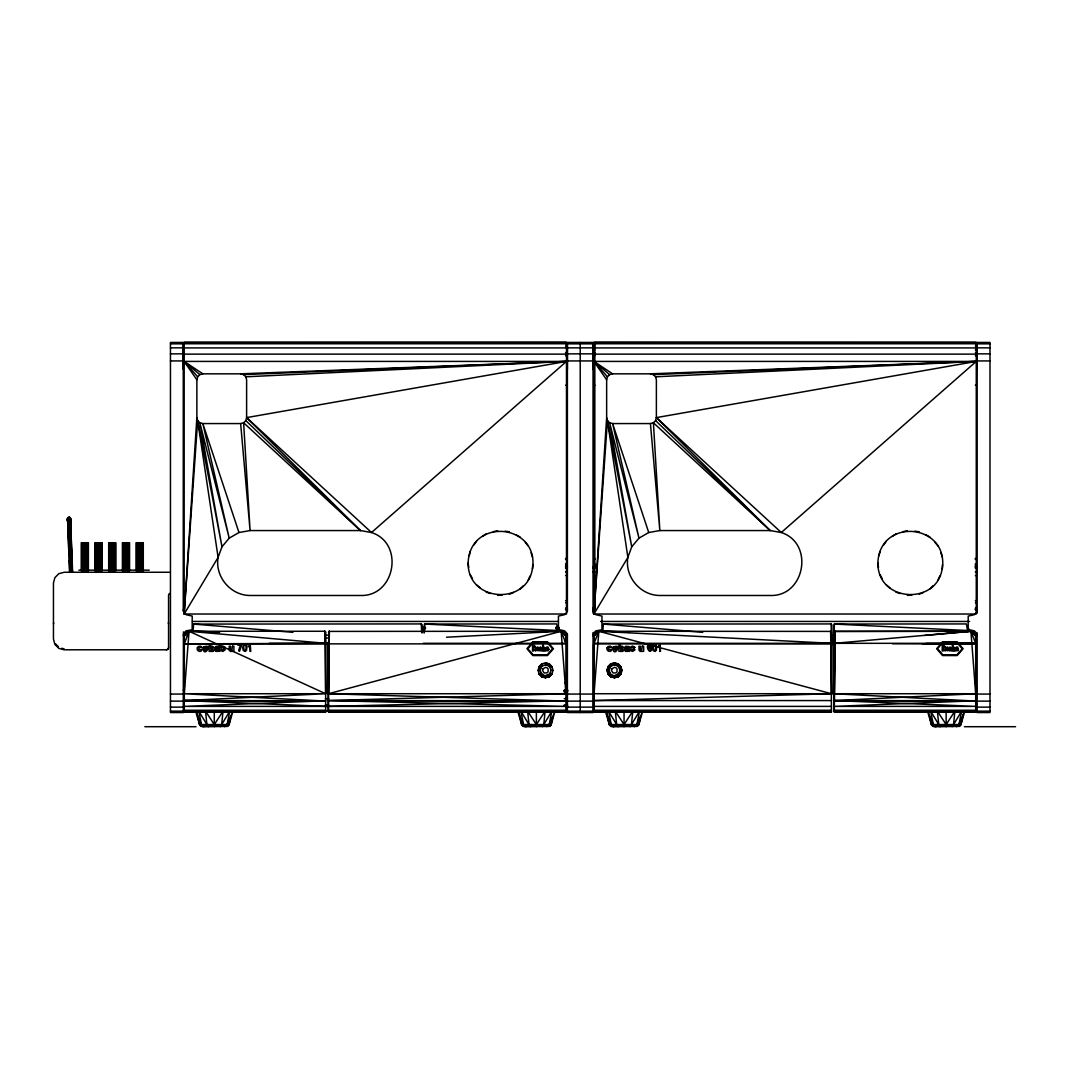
<?xml version="1.0" encoding="UTF-8"?>
<svg xmlns="http://www.w3.org/2000/svg" width="1069" height="1069" viewBox="0 0 1069 1069"><rect width="100%" height="100%" fill="white"/><g stroke="black" fill="none" stroke-linecap="round" stroke-linejoin="round"><path stroke-width="1.5" d="M446.508 637.218L561.158 631.271L565.929 636.055L563.537 631.913L565.929 636.055L565.929 712.101L328.544 712.101L328.945 631.405L561.158 631.271L565.929 693.728L327.461 693.728L327.461 644.393L328.397 644.393L327.742 693.728M834.341 632.1L835.143 631.271L834.341 643.324L970.919 631.271L975.703 636.055L973.311 631.913L975.703 636.055L975.703 712.101L834.341 712.101L834.742 631.405L970.919 631.271L975.703 693.728L834.341 700.569L975.703 700.756L834.341 706.382L975.703 706.382L834.341 700.569L834.742 631.405L970.919 631.271L973.792 632.033L976.171 636.162L976.171 643.926L892.548 643.725M831.441 700.569L594.057 700.569L594.057 636.055L596.435 631.913L594.057 636.055L594.057 712.101L831.441 712.101L831.027 631.405L598.827 631.271L596.435 632.033M565.929 693.728L328.544 700.569L565.929 701.09L328.544 693.728L329.346 631.271L328.544 632.1L329.346 631.271L328.544 643.324M834.341 693.728L835.143 631.271M192.34 631.391L193.115 630.951L193.623 624.082L421.28 623.935L422.095 624.75L422.095 633.062M602.101 631.391L602.876 630.951L603.384 624.082L831.054 623.935L831.856 624.75L831.856 643.926L594.057 643.859M424.393 631.966L424.567 624.055L556.655 623.935L557.911 631.271L561.639 631.391M833.914 643.03L834.328 624.055L966.416 623.935L967.672 631.271L971.4 631.391M834.435 640.572L834.341 644.393L833.914 643.765M532.509 568.989C539.391 523.302 469.745 516.848 468.115 563.016C467.821 604.038 531.707 605.535 532.723 564.512M942.283 568.989C949.152 523.302 879.506 516.848 877.876 563.016C877.582 604.038 941.482 605.535 942.484 564.512M184.162 614.02L196.87 417.605L196.87 379.789L197.671 376.809L199.85 374.618L202.829 373.829L240.645 373.829L566.49 361.416L371.518 532.522L360.413 530.558L250.079 530.558L238.975 532.522L229.207 538.148L221.964 546.793L218.103 557.39L184.162 614.02L566.49 614.02L566.49 342.294L184.162 342.294L184.162 614.02L197.671 420.585L196.87 417.605M593.936 614.02L606.644 417.605L606.644 379.789L607.433 376.809L609.624 374.618L612.604 373.829L650.42 373.829L976.264 361.416L781.292 532.522L770.188 530.558L659.84 530.558L648.736 532.522L638.981 538.148L631.726 546.793L627.877 557.39L593.936 614.02L976.264 614.02L976.264 342.294L593.936 342.294L593.936 614.02L607.433 420.585L606.644 417.605M184.282 693.728L189.053 631.271L324.842 631.271L325.644 632.1L325.644 712.101L184.282 712.101L184.282 636.055L186.674 631.913L189.053 631.271L325.644 643.324L324.842 631.271L325.644 632.1M594.057 693.728L598.827 631.271L831.441 643.324L830.64 631.271L831.441 632.1M220.267 726.706L221.684 724.555L223.02 711.206L214.281 724.555L205.555 711.206L206.878 724.555L208.308 726.706M542.357 726.706L543.774 724.555L545.11 711.206L536.371 724.555L527.645 711.206L528.968 724.555L530.384 726.706M630.042 726.706L631.458 724.555L632.781 711.206L624.055 724.555L615.316 711.206L616.653 724.555L618.069 726.706M952.132 726.706L953.548 724.555L954.871 711.206L946.145 724.555L937.406 711.206L938.742 724.555L940.159 726.706M224.65 726.706L227.109 724.555L229.741 711.206L221.684 724.555M546.74 726.706L549.199 724.555L551.831 711.206L543.774 724.555M634.411 726.706L636.883 724.555L639.516 711.206L631.458 724.555M956.501 726.706L958.96 724.555L961.606 711.206L953.548 724.555M230.931 715.655L229.087 724.555L227.724 726.319L202.322 726.706L199.769 725.236L195.64 711.206L201.707 725.236L203.925 726.706M552.713 717.139L551.176 724.555L549.813 726.319L524.411 726.706L521.859 725.236L517.717 711.206L523.797 725.236L526.015 726.706M640.398 717.139L638.861 724.555L637.498 726.319L612.083 726.706L609.53 725.236L605.401 711.206L611.481 725.236L613.686 726.706M963.102 714.172L960.951 724.555L959.588 726.319L934.172 726.706L931.62 725.236L927.491 711.206L933.571 725.236L935.776 726.706M183.414 690.333L184.496 685.55M649.351 644.968L651.489 645.342L650.607 644.34C642.736 644.179 651.756 657.462 651.422 647.694L648.322 646.785L649.351 644.968L651.622 645.957L650.219 645.008M70.808 522.207L67.547 522.313L67.601 517.971L67.895 525.614M69.752 520.282L70.447 517.877L72.598 571.674M469.278 555.653L470.307 551.283M879.039 555.653L880.068 551.283M53.45 623.855L53.731 622.813M168.568 647.707L168.327 648.896L166.483 649.792M183.267 635.748L184.028 632.915L186.1 630.844L192.139 629.788L192.22 616.065L186.1 614.715L184.028 612.644L183.267 609.811M184.282 636.162L184.924 633.663L186.674 631.913M196.87 379.789L184.162 361.416L566.49 361.416L246.618 417.605L371.518 532.522C404.697 543.252 395.263 596.743 360.413 595.486L250.079 595.486C230.57 595.473 214.722 576.592 218.103 557.39L197.671 420.585L199.85 422.776L202.829 423.565L240.645 423.565L243.625 422.776L245.817 420.585L246.618 417.605L246.618 379.789L245.817 376.809L243.625 374.618L240.645 373.829M538.081 670.343L539.083 666.628L541.809 663.902L545.524 662.9L549.252 663.902L551.978 666.628L552.967 670.343L551.978 674.071L549.252 676.797L545.524 677.786L541.809 676.797L539.083 674.071L538.081 670.343L540.059 670.343L540.861 667.657L542.838 665.68L545.524 664.958L548.223 665.68L550.201 667.657L550.923 670.343L550.201 673.042L548.223 675.007L545.524 675.728L539.204 674.004L541.876 676.677L545.524 677.652M567.385 609.811L566.637 612.644L564.552 614.715L558.446 616.065L558.446 629.494L564.552 630.844L566.637 632.915L567.385 635.748M593.041 635.748L593.803 632.915L595.874 630.844L601.9 629.788L601.981 616.065L595.874 614.715L593.803 612.644L593.041 609.811M594.057 636.162L594.698 633.783M606.644 379.789L593.936 361.416L976.264 361.416L656.379 417.605L781.292 532.522C814.471 543.252 805.037 596.743 770.188 595.486L659.84 595.486C640.344 595.473 624.496 576.592 627.877 557.39L607.433 420.585L609.624 422.776L612.604 423.565L650.42 423.565L653.4 422.776L655.578 420.585L656.379 417.605L656.379 379.789L655.578 376.809L653.4 374.618L650.42 373.829M607.005 670.343L608.007 666.628L610.733 663.902L614.448 662.9L618.176 663.902L620.902 666.628L621.891 670.343L620.902 674.071L618.176 676.797L614.448 677.786L610.733 676.797L608.007 674.071L607.005 670.343L609.063 670.343L609.784 667.657L611.762 665.68L614.448 664.958L617.147 665.68L619.111 667.657L619.833 670.343L619.111 673.042L617.147 675.007L614.448 675.728L611.762 675.007L609.784 673.042L609.063 670.343M620.421 672.535L620.421 668.165M977.16 609.811L976.398 612.644L974.327 614.715L968.207 616.065L968.207 629.494L974.327 630.844L976.398 632.915L977.16 635.748M67.815 517.971L67.668 519.868L67.601 517.971L68.376 518.051M70.3 519.775L70.674 518.625L69.979 520.269M70.514 519.775L69.659 517.343L71.61 571.715M565.929 643.859L184.282 643.859L189.053 631.271L325.644 693.728L324.842 631.271M967.739 631.819L968.915 628.799M187.262 635.801L189.053 631.271L184.282 636.055L184.282 700.569L325.644 706.382M830.64 631.271L831.441 693.728L598.827 631.271L594.057 643.324L831.441 643.324M227.109 724.555L232.935 711.206L229.087 724.555L199.475 724.555L197.03 712.689M549.199 724.555L555.025 711.206L551.176 724.555L521.565 724.555L518.812 711.206M636.883 724.555L642.71 711.206L638.861 724.555L609.25 724.555L606.484 711.206M958.96 724.555L964.799 711.206L960.951 724.555L931.34 724.555L929.188 714.172M528.193 580.12L530.01 576.017M937.967 580.12L939.785 576.017M222.272 647.092L225.238 649.738L222.873 651.475L220.602 650.406L221.764 649.671L223.675 650.286L221.189 648.816L220.642 647.213L222.766 646.05L225.051 647.426L222.272 647.092L225.051 647.426L223.06 647.066M632.046 647.092L634.999 649.738L632.648 651.475L630.363 650.406L631.538 649.671L633.449 650.286L630.964 648.816L630.416 647.213L632.527 646.05L634.826 647.426L632.046 647.092L634.826 647.426L632.835 647.066M69.792 521.111C71.837 517.81 64.755 522.768 67.614 518.559L70.474 518.452L70.594 537.066M70.554 520.803L69.966 519.788M541.809 676.797L542.838 675.007L540.901 673.016L540.192 670.343L540.901 667.671L539.083 666.628M548.223 665.68L549.252 663.902L545.524 663.034M610.733 676.797L611.762 675.007M617.147 665.68L618.176 663.902L620.782 666.695L621.757 670.343L620.782 674.004L618.109 676.677L614.448 677.652L610.8 676.677L608.127 674.004L607.139 670.343L608.127 666.695L610.8 664.009L614.448 663.034L618.109 664.009M216.673 647.253L215.096 647.533L216.138 646.237L219.105 646.531L219.813 651.355L215.136 650.7L215.163 649.15L218.17 647.974L217.635 647.133L215.096 647.533L219.439 647.133L217.635 647.133M626.434 647.253L624.857 647.533L625.913 646.237L628.866 646.531L629.588 651.355L624.911 650.7L624.924 649.15L627.931 647.974L627.396 647.133L624.857 647.533L629.213 647.133L627.396 647.133M474.048 544.843L476.587 541.141M883.822 544.843L886.348 541.141M976.171 643.324L922.48 644.059M169.463 593.375L168.568 594.925L168.568 648.014M167.526 649.524L168.287 648.749M520.162 588.939L523.329 585.759M539.858 667.069L542.25 664.664M551.203 673.617L548.811 676.022L546.62 676.61M549.185 676.677L551.858 674.004M594.057 636.055L598.827 631.271M608.769 667.069L611.174 664.664M614.448 675.688L617.12 674.967L619.071 673.016M929.923 588.939L933.103 585.759M205.021 647.253L204.366 649.671L205.889 650.286L206.531 647.854L203.097 647.386C203.431 659.733 214.268 641.801 203.097 647.386L207.88 647.533L206.01 647.306M614.795 647.253L614.14 649.671L615.65 650.286L616.305 647.854L612.871 647.386C613.205 659.733 624.029 641.801 612.871 647.386L617.641 647.533L615.771 647.306M244.467 644.981L243.598 646.932L244.226 650.513L245.549 650.46L246.137 648.055L245.83 645.569L244.467 644.981L246.592 645.449L246.926 646.932L246.551 650.313L245.335 651.422L243.224 650.446L242.757 647.827L243.638 644.647L245.282 644.219L246.592 645.449L245.148 644.941M654.228 644.981L653.373 646.932L654.001 650.513L655.324 650.46L655.912 648.055L655.591 645.569L654.228 644.981L656.366 645.449L656.7 646.932L656.326 650.313L655.11 651.422L652.985 650.446L652.531 647.827L653.4 644.647L655.056 644.219L656.366 645.449L654.923 644.941M217.515 650.42L217.809 648.977L216.539 650.299L219.573 650.66L216.539 650.299M627.276 650.42L627.57 648.977L626.3 650.299L629.347 650.66L626.3 650.299M482.413 536.478L486.114 533.952M892.174 536.478L895.875 533.952M539.083 674.071L540.794 673.082L542.838 675.007M550.201 667.657L551.978 666.628M608.007 674.071L609.784 673.042L609.116 670.343L609.824 667.671L608.007 666.628M619.111 667.657L620.902 666.628M509.472 594.257L513.574 592.44M919.246 594.257L923.349 592.44M70.1 571.768L68.135 517.396L69.138 517.837M648.977 646.945L650.607 646.892L648.322 646.785M186.674 632.033L189.053 631.391M328.544 693.728L561.158 631.271L564.018 632.033L565.768 633.783L566.41 643.926M545.524 675.688L548.197 674.967L549.252 676.797M612.27 664.37L614.448 663.796M615.544 676.61L617.735 676.022M493.223 531.707L497.593 530.678M902.984 531.707L907.354 530.678M217.528 651.302L215.778 651.288L218.464 651.355M627.303 651.302L625.539 651.288L628.225 651.355M831.308 643.017L834.568 642.375M210.419 651.355L212.865 651.302L213.974 650.112A4.089 4.089 0 0 0 214 647.426L212.023 646.05L210.513 646.785L210.513 644.206L209.15 644.206L209.15 651.355L212.865 651.302L211.168 651.248M620.194 651.355L622.639 651.302L623.735 650.112A4.089 4.089 0 0 0 623.775 647.426L621.784 646.05L620.287 646.785L620.287 644.206L618.911 644.206L618.911 651.355L622.639 651.302L620.942 651.262M537.707 632.354L557.457 630.496L424.567 624.055L424.152 633.062M947.481 632.354L967.231 630.496L834.328 624.055L833.914 643.926M924.845 635.44L970.919 631.271L975.703 643.324L925.807 643.431M245.817 376.809L566.49 361.416L243.625 374.618M655.578 376.809L976.264 361.416L653.4 374.618M184.282 700.569L325.644 693.728L183.801 693.728L325.644 701.09L184.282 700.569L325.644 700.756L184.282 706.382L565.929 706.382L328.544 700.569L565.929 700.756L328.544 706.382M497.593 595.353L502.069 595.152M907.354 595.353L911.844 595.152M70.848 571.741L69.111 517.155M594.057 700.569L831.441 693.728M325.644 643.765L328.958 643.752M184.282 643.859L325.644 643.324M325.644 644.113L328.958 644.113M184.162 342.494L566.49 342.441M593.936 342.441L976.264 342.494M565.595 343.496L566.49 343.496M593.936 343.496L594.832 343.496L594.832 609.651L593.041 609.651M975.369 343.496L976.264 343.496M170.452 343.844L183.267 343.844M184.162 343.75L566.49 343.75M567.385 343.844L593.041 343.844M593.936 343.75L976.264 343.75M977.16 343.844L989.988 343.844M183.267 345.568L183.267 369.433M567.385 345.568L567.385 369.433M593.041 345.568L593.041 369.433M977.16 345.568L977.16 369.433M565.595 346.049L566.49 346.049M593.936 346.049L594.832 346.049M975.369 346.049L976.264 346.049M170.452 347.853L183.267 347.853M184.162 347.919L566.49 347.919M567.385 347.853L593.041 347.853M593.936 347.919L976.264 347.919M977.16 347.853L989.988 347.853M593.936 350.057L594.832 350.057M975.369 350.057L976.264 350.057M565.595 352.583L566.49 352.583M593.936 352.583L594.832 352.583M975.369 352.583L976.264 352.583M170.452 353.852L183.267 353.852M567.385 353.852L593.041 353.852M977.16 353.852L989.988 353.852M184.162 354.133L566.49 354.133M593.936 354.133L976.264 354.133M565.595 355.696L566.49 355.696M593.936 355.696L594.832 355.696M975.369 355.696L976.264 355.696M170.452 360.934L183.267 360.934M567.385 360.934L593.041 360.934M977.16 360.934L989.988 360.934M565.595 385.254L566.49 385.254M593.936 385.254L594.832 385.254M975.369 385.254L976.264 385.254M83.342 557.644L86.322 557.644M97.052 557.644L100.032 557.644M110.775 557.644L113.755 557.644M124.498 557.644L127.478 557.644M138.208 557.644L141.188 557.644M565.595 558.927L566.49 558.927M593.936 558.927L594.832 558.927M975.369 558.927L976.264 558.927M565.595 559.408L566.49 559.408M593.936 559.408L594.832 559.408M975.369 559.408L976.264 559.408M565.595 563.938L566.49 563.938M593.936 563.938L594.832 563.938M975.369 563.938L976.264 563.938M565.595 564.552L566.49 564.552M593.936 564.552L594.832 564.552M975.369 564.552L976.264 564.552M565.595 565.274L566.49 565.274M593.936 565.274L594.832 565.274M975.369 565.274L976.264 565.274M565.595 566.035L566.49 566.035M593.936 566.035L594.832 566.035M975.369 566.035L976.264 566.035M565.595 566.717L567.385 566.717M593.041 566.717L594.832 566.717M975.369 566.717L977.16 566.717M565.595 566.904L567.385 566.904M593.041 566.904L594.832 566.904M975.369 566.904L977.16 566.904M565.595 567.452L567.385 567.452M593.041 567.452L594.832 567.452M975.369 567.452L977.16 567.452M565.595 568.2L567.385 568.2M593.041 568.2L594.832 568.2M975.369 568.2L977.16 568.2M78.865 570.165L149.246 570.165M565.595 571.928L567.385 571.928M593.041 571.928L594.832 571.928M975.369 571.928L977.16 571.928M169.249 572.262L64.18 572.262L58.822 573.692L54.893 577.621L53.45 582.993L53.45 639.062L54.893 644.433L58.822 648.362L64.18 649.792L166.777 649.792M565.595 575.536L566.49 575.536M593.936 575.536L594.832 575.536M975.369 575.536L976.264 575.536M565.595 600.671L566.49 600.671M593.936 600.671L594.832 600.671M975.369 600.671L976.264 600.671M565.595 602.729L566.49 602.729M593.936 602.729L594.832 602.729M975.369 602.729L976.264 602.729M565.595 608.154L567.385 608.154M593.041 608.154L594.832 608.154M975.369 608.154L977.16 608.154M565.595 608.929L567.385 608.929M593.041 608.929L594.832 608.929M975.369 608.929L977.16 608.929M565.595 609.41L567.385 609.464M593.041 609.464L594.832 609.41M975.369 609.41L977.16 609.464M565.595 609.651L567.385 609.651M975.369 609.651L977.16 609.651M192.514 621.45L558.152 621.45M600.618 621.45L969.583 621.45M422.095 627.369L425.435 627.369M555.693 627.369L559.034 627.369M422.095 627.997L425.435 627.997M555.693 627.997L559.034 627.997M422.095 628.452L425.435 628.452M555.693 628.452L559.034 628.452M422.095 628.625L425.435 628.625M555.693 628.625L559.034 628.625M325.644 643.03L328.958 643.03M269.094 643.324L328.958 643.324M423.164 643.324L565.929 643.324L561.158 631.271M834.341 643.324L975.703 643.324M831.441 644.393L834.956 644.393M550.923 670.343L552.967 670.343M619.833 670.343L621.891 670.343M564.205 690.333L567.545 690.333L565.007 682.369M564.205 690.627L567.545 690.627M564.205 690.828L567.545 690.828M564.205 691.376L567.545 691.376M564.205 692.111L567.545 692.111M593.576 693.728L975.703 693.728M170.452 694.062L183.267 694.062M567.385 694.062L593.041 694.062M977.16 694.062L989.988 694.062M325.377 698.672L328.717 698.672M564.205 698.672L567.545 698.672M170.452 701.13L183.267 701.13M567.385 701.13L593.041 701.13M977.16 701.13L989.988 701.13M325.377 704.939L328.717 704.939M564.205 704.939L567.545 704.939M325.377 705.687L328.717 705.687M564.205 705.687L567.545 705.687M325.377 706.235L328.717 706.235M564.205 706.235L567.545 706.235M594.057 706.382L831.441 706.382M170.452 707.13L183.267 707.13M567.385 707.13L593.041 707.13M977.16 707.13L989.988 707.13M184.282 710.257L325.644 710.257M328.544 710.257L565.929 710.257M594.057 710.257L831.441 710.257M834.341 710.257L975.703 710.257M170.452 711.139L183.267 711.139M567.385 711.139L593.041 711.139M977.16 711.139L989.988 711.139M325.23 711.206L328.571 711.206M184.282 711.62L325.644 711.62M328.544 711.62L565.929 711.62M594.057 711.62L831.441 711.62M834.341 711.62L975.703 711.62M184.282 711.954L325.644 711.954M328.544 711.954L565.929 711.954M594.057 711.954L831.441 711.954M834.341 711.954L975.703 711.954M199.769 725.236L228.806 725.236M521.859 725.236L550.896 725.236M609.53 725.236L638.581 725.236M931.62 725.236L960.657 725.236M200.838 726.319L227.724 726.319M522.928 726.319L549.813 726.319M610.613 726.319L637.498 726.319M932.702 726.319L959.588 726.319M144.876 726.706L196.015 726.706M964.412 726.706L1015.55 726.706M834.341 700.569L975.703 701.09L833.86 693.728M564.499 690.267L567.545 690.333M602.876 630.951L629.427 632.354M193.115 630.951L219.653 632.354M325.858 637.952L329.172 638.126M603.384 624.082L702.721 632.313M193.623 624.082L292.959 632.313M326.072 635.066L329.372 635.333M830.987 634.826L834.288 635.2M914.797 531.159L919.246 531.787M505.036 531.159L509.472 531.787M68.884 517.169L69.873 517.343M615.544 664.09L617.735 664.664M613.365 676.61L611.174 676.022L608.769 673.617L608.194 671.439M545.524 663.796L547.716 664.37M542.25 676.022L544.442 676.61M61.721 648.242L64.18 648.896M895.875 592.092L900.138 593.522M486.114 592.092L490.364 593.522M926.008 534.914L929.923 537.106M516.233 534.914L520.162 537.106M619.111 673.042L620.902 674.071M550.201 673.042L551.978 674.071M607.433 376.809L593.936 361.416L612.604 373.829M197.671 376.809L184.162 361.416L202.829 373.829M69.672 517.997L70.527 520.416M886.348 584.903L889.809 587.763M476.587 584.903L480.034 587.763M593.936 361.416L609.624 374.618M184.162 361.416L199.85 374.618M656.379 417.605L770.188 530.558L653.4 422.776L659.84 530.558L650.42 423.565M246.618 417.605L360.413 530.558L243.625 422.776L250.079 530.558L240.645 423.565M655.578 420.585L770.188 530.558M245.817 420.585L360.413 530.558M549.185 664.009L551.858 666.695M548.811 664.664L550.401 666.268M55.668 643.979L58.367 646.678M935.108 542.477L937.967 545.925M525.333 542.477L528.193 545.925M564.512 640.411L566.41 643.03L564.619 640.518M938.742 724.555L930.685 711.206L933.317 724.555M616.653 724.555L608.595 711.206L611.227 724.555M528.968 724.555L520.91 711.206L523.556 724.555M206.878 724.555L198.821 711.206L201.466 724.555M67.922 520.897L67.841 518.545M610.733 663.902L611.762 665.68M617.147 675.007L618.176 676.797M542.838 665.68L541.876 664.009L539.204 666.695L540.794 673.082M880.068 574.748L882.259 578.676M470.307 574.748L472.485 578.676M940.854 552.793L942.283 557.056M531.079 552.793L532.509 557.056M648.736 532.522L612.604 423.565L638.981 538.148L609.624 422.776L631.726 546.793L607.433 420.585M238.975 532.522L202.829 423.565L229.207 538.148L199.85 422.776L221.964 546.793L197.671 420.585M168.287 622.813L168.568 623.855M975.369 682.369L977.16 690.333M877.876 563.016L878.504 567.465M468.115 563.016L468.73 567.465M831.054 623.935L831.856 643.03M421.28 623.935L421.627 631.899M68.336 530.545L68.977 545.377M69.605 560.196L70.033 570.084M70.527 520.042L72.371 571.688M70.3 520.055L72.171 571.688M71.075 550.268L71.663 566.757M69.899 560.209L70.019 563.51M68.069 530.558L68.964 555.292M69.351 560.236L69.766 571.781M67.668 520.149L69.538 571.781M70.327 520.803L70.233 517.877M977.16 613.245L977.16 342.441L989.988 342.441L989.988 712.542L977.16 712.542L977.16 632.888M946.145 711.206L946.145 726.706M833.86 644.393L833.86 710.832M832.029 644.393L831.976 693.728M624.055 711.206L624.055 726.706M614.448 662.9L614.448 664.958M614.448 675.728L614.448 677.786M593.576 644.393L593.576 710.832M593.041 613.245L593.041 342.441L567.385 342.441L567.385 611.268M593.041 632.501L593.041 712.542L567.385 712.542L567.385 634.198M580.213 342.441L580.213 712.542M545.524 662.9L545.524 664.958M545.524 675.728L545.524 677.786M536.371 711.206L536.371 726.706M328.397 644.393L328.397 693.728M328.063 644.393L328.063 710.832M214.281 711.206L214.281 726.706M183.801 644.393L183.801 710.832M183.267 611.268L183.267 342.441L170.452 342.441L170.452 712.542L183.267 712.542L183.414 631.899M143.286 570.833L143.286 542.731L136.124 542.731L136.124 570.833M142.805 542.731L142.805 570.833M141.496 542.731L141.496 570.833M141.188 542.731L141.188 571.006M139.705 542.731L139.705 571.006M138.208 542.731L138.208 571.006M137.914 542.731L137.914 570.833M137.126 542.731L137.126 571.006M136.605 542.731L136.605 570.833M129.563 570.833L129.563 542.731L122.4 542.731L122.4 570.833M129.082 542.731L128.961 571.006M127.772 542.731L127.772 570.833M127.478 542.731L127.478 571.006M125.982 542.731L125.982 571.006M124.498 542.731L124.498 571.006M124.191 542.731L124.191 570.833M123.403 542.731L123.403 571.006M122.882 542.731L123.002 571.006M115.84 570.833L115.84 542.731L108.691 542.731L108.691 570.833M115.358 542.731L115.358 570.833M115.252 542.731L115.252 571.006M114.049 542.731L114.049 570.833M113.755 542.731L113.755 571.006M112.272 542.731L112.272 571.006M110.775 542.731L110.775 571.006M110.481 542.731L110.481 570.833M109.279 571.006L109.279 542.731L109.172 570.833M102.13 570.833L102.13 542.731L94.967 542.731L94.967 570.833M101.649 542.731L101.649 570.833M101.127 542.731L101.127 571.006M100.339 542.731L100.339 570.833M100.032 542.731L100.032 571.006M98.548 542.731L98.548 571.006M97.052 542.731L97.052 571.006M96.758 542.731L96.758 570.833M95.569 542.731L95.569 571.006M95.448 542.731L95.448 570.833M88.406 570.833L88.406 542.731L81.244 542.731L81.244 570.833M87.925 542.731L87.925 570.833M87.417 542.731L87.417 571.006M86.616 542.731L86.616 570.833M86.322 542.731L86.322 571.006M84.825 542.731L84.825 571.006M83.342 542.731L83.342 571.006M83.035 542.731L83.035 570.833M81.725 542.731L81.725 570.833M232.521 646.17L231.853 650.34L230.583 649.645L230.557 646.17L229.18 646.17L229.247 650.233L230.45 651.422L233.897 651.355L233.897 646.17L232.521 646.17M642.295 646.17L641.614 650.34L640.358 649.645L640.318 646.17L638.955 646.17L639.021 650.233L640.211 651.422L643.672 651.355L643.672 646.17L642.295 646.17M548.691 648.95L548.263 650.754L546.366 650.754L545.965 648.375L546.887 646.959L547.929 647.039L548.691 648.95M958.385 648.95L957.971 650.754L956.06 650.754L955.659 648.375L956.581 646.959L957.637 647.039L958.385 648.95M536.812 648.242L537.026 650.34L537.76 650.152L537.854 648.402L537.319 647.614L536.812 648.242M540.166 648.242L540.406 650.353L542.063 649.618L541.636 650.794L539.711 650.767L537.907 646.999L536.103 647.694L536.05 650.246L538.295 650.767L540.219 646.959L542.063 648.482L540.687 647.614L540.166 648.242M946.506 648.242L946.733 650.34L947.455 650.152L947.548 648.402L947.027 647.614L946.506 648.242M949.86 648.242L950.1 650.353L951.757 649.618L951.33 650.794L949.406 650.767L947.602 646.999L945.798 647.694L945.744 650.246L947.989 650.767L949.927 646.959L951.757 648.482L950.381 647.614L949.86 648.242M238.775 650.553L239.523 651.355L241.982 644.3L237.799 644.3L237.799 645.141L240.966 645.141L240.498 645.796A12.026 12.026 0 0 0 239.389 648.028L238.775 650.553M197.351 647.814C195.908 651.074 201.373 653.106 202.121 649.605L198.781 649.645L199.315 647.213L202.054 647.707L200.691 646.184L198.233 646.491L197.351 647.814M607.112 647.814C605.669 651.074 611.147 653.106 611.896 649.605L608.542 649.645L609.089 647.213L611.829 647.707L610.466 646.184L607.994 646.491L607.112 647.814M546.874 647.894L547.849 648.522L546.874 647.894M956.568 647.894L957.543 648.522L956.568 647.894M535.342 646.932L535.462 651.061L533.378 648.482L533.378 651.061L532.536 651.061L532.536 645.435L534.487 645.529L535.342 646.932M945.036 646.932L945.156 651.061L943.072 648.482L943.072 651.061L942.23 651.061L942.23 645.435L944.181 645.529L945.036 646.932M210.646 647.814L211.061 650.179L212.477 650.019L212.477 647.493L210.646 647.814M620.408 647.814L620.835 650.179L622.238 650.019L622.252 647.493L620.408 647.814M650.927 649.083L650.433 650.46L649.057 650.54L648.936 647.761L651.422 647.694L648.268 647.667L650.259 647.64L650.927 649.083M542.945 668.86L542.544 670.343L544.041 672.922L547.021 672.922L548.116 671.84L548.116 668.86L547.021 667.764L545.524 667.363L542.945 668.86M611.869 668.86L611.468 670.343L612.965 672.922L615.944 672.922L617.04 671.84L617.04 668.86L615.944 667.764L614.448 667.363L611.869 668.86M534.487 646.959L533.378 647.761L533.378 646.157L534.487 646.959M944.181 646.959L943.072 647.761L943.072 646.157L944.181 646.959M250.226 644.166L248.369 646.812L249.946 645.756L249.946 651.355L250.747 651.355L250.226 644.166M660.001 644.166L658.143 646.812L659.72 645.756L659.72 651.355L660.508 651.355L660.001 644.166M532.87 641.814L526.937 648.709L532.87 655.564L547.515 655.564L553.435 648.736L547.515 641.814L532.87 641.814M533.217 642.509L527.859 648.723L533.217 654.909L547.168 654.909L552.513 648.749L547.168 642.509L533.217 642.509M942.564 641.814L936.631 648.709L942.564 655.564L957.209 655.564L963.129 648.736L957.209 641.814L942.564 641.814M942.911 642.509L937.553 648.723L942.911 654.909L956.875 654.909L962.22 648.749L956.875 642.509L942.911 642.509M543.947 647.667L543.453 651.061L542.598 651.061L542.598 645.395L543.453 645.395L543.453 647.133L545.257 647.587L545.35 651.061L544.482 651.061L543.947 647.667M953.642 647.667L953.147 651.061L952.292 651.061L952.292 645.395L953.147 645.395L953.147 647.133L954.951 647.587L955.045 651.061L954.189 651.061L953.642 647.667M548.678 649.658L546.793 649.778L548.678 649.658M958.372 649.658L956.501 649.778L958.372 649.658M566.49 558.526L565.595 558.526L566.49 558.633M594.832 558.526L593.936 558.526L594.832 558.633M976.264 558.526L975.369 558.526L976.264 558.633M68.964 533.819L68.844 530.518L68.951 533.832"/></g></svg>
